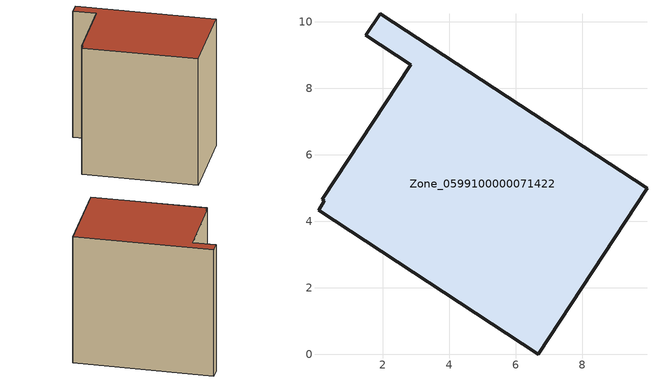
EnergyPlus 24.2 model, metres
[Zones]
Zone_0599100000071422
 floor ground (C_G): 2.84,8.71 1.5,9.59 1.93,10.25 9.95,4.99 6.68,0 0.07,4.34 0.25,4.61 0.18,4.66 z0
 wall outside (C_F): 9.95,4.99 1.93,10.25 1.5,9.59 2.84,8.71 0.18,4.66 0.25,4.61 0.07,4.34 6.68,0 9.95,4.99 z0:9.42
 roof outside (C_R): 2.84,8.71 0.18,4.66 0.25,4.61 0.07,4.34 6.68,0 9.95,4.99 1.93,10.25 1.5,9.59 z9.42
[BUILDING]
Pand.0599100000071422: North Axis=0; Terrain=City; Loads Convergence Tolerance Value=0.04; Temperature Convergence Tolerance Value=0.4; Solar Distribution=FullExterior; Maximum Number of Warmup Days=25; Minimum Number of Warmup Days=1
[Site:Location]
Rotterdam.The.Hague.AP_ZH_NLD Design_Conditions: Latitude=51.96; Longitude=4.45; Time Zone=1; Elevation=-4.5
[SITE:GROUNDTEMPERATURE:BUILDINGSURFACE]
18, 18, 18, 18, 18, 18, 18, 18, 18, 18, 18, 18
[MATERIAL] Thermal Absorptance=0.9; Solar Absorptance=0.7; Visible Absorptance=0.7
Name | Roughness | Thickness | Conductivity | Density | Specific Heat
G.TI.1946 | MediumSmooth | 0.15 | 1 | 540 | 1210
F.TI.1946 | Rough | 0.3 | 0.857143 | 1920 | 840
R.TI.1946 | MediumRough | 0.2 | 0.1 | 1500 | 1000
[CONSTRUCTION]
C_G: G.TI.1946
C_F: F.TI.1946
C_R: R.TI.1946
[ZONE]
Zone_0599100000071422: Type=1; Multiplier=1; Ceiling Height=Autocalculate; Volume=Autocalculate; Floor Area=autocalculate; Part of Total Floor Area=Yes
[ZONEINFILTRATION:DESIGNFLOWRATE]
Infil_Zone_0599100000071422: Zone or ZoneList or Space or SpaceList=Zone_0599100000071422; Schedule=AlwaysOn; Design Flow Rate Calculation Method=Flow/Area; Flow Rate per Floor Area=0.003; Constant Term Coefficient=1; Temperature Term Coefficient=0; Velocity Term Coefficient=0; Velocity Squared Term Coefficient=0
[HVACTEMPLATE:ZONE:IDEALLOADSAIRSYSTEM]
Zone_0599100000071422: Maximum Heating Supply Air Temperature=50; Minimum Cooling Supply Air Temperature=13; Maximum Heating Supply Air Humidity Ratio=0.0156; Minimum Cooling Supply Air Humidity Ratio=0.0077; Heating Limit=NoLimit; Cooling Limit=NoLimit; Dehumidification Control Type=ConstantSensibleHeatRatio; Cooling Sensible Heat Ratio=0.7; Dehumidification Setpoint=60; Humidification Control Type=None; Humidification Setpoint=30; Outdoor Air Method=None; Outdoor Air Flow Rate per Person=0.00944; Outdoor Air Flow Rate per Zone Floor Area=0; Outdoor Air Flow Rate per Zone=0; Demand Controlled Ventilation Type=None; Outdoor Air Economizer Type=NoEconomizer; Heat Recovery Type=None; Sensible Heat Recovery Effectiveness=0.7; Latent Heat Recovery Effectiveness=0.65
[ZONECONTROL:THERMOSTAT]
ThermostatControl_Zone_0599100000071422: Zone or ZoneList=Zone_0599100000071422; Control Type Schedule=DualSetpointControlType; Control 1=Thermostat_Zone_0599100000071422; Temperature Difference Between Cutout And Setpoint=0
[THERMOSTATSETPOINT:DUALSETPOINT]
Thermostat_Zone_0599100000071422: Heating Setpoint Temperature Schedule=HeatingSetpoint_Zone_0599100000071422; Cooling Setpoint Temperature Schedule=CoolingSetpoint_Zone_0599100000071422
[SCHEDULE:COMPACT]
HeatingSetpoint_Zone_0599100000071422: Through: 12/31, For: AllDays, Until: 24:00, 21
CoolingSetpoint_Zone_0599100000071422: Through: 12/31, For: AllDays, Until: 24:00, 24
DualSetpointControlType: Through: 12/31, For: AllDays, Until: 24:00, 4
AlwaysOn: Through: 12/31, For: AllDays, Until: 24:00, 1
